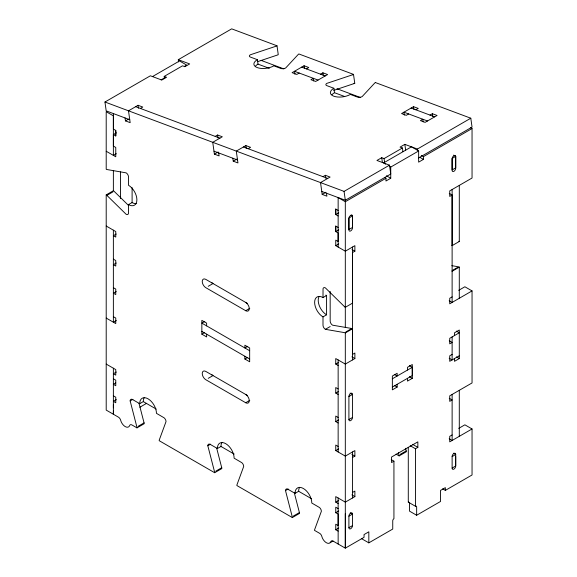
<?xml version="1.0" encoding="UTF-8"?>
<svg xmlns="http://www.w3.org/2000/svg" width="577" height="577" viewBox="0 0 577 577"><rect width="100%" height="100%" fill="white"/><g stroke="black" fill="none" stroke-linecap="round" stroke-linejoin="round"><path stroke-width="0.87" d="M139.007 403.301L144.062 422.883A3.368 1.947 60 0 1 144.163 423.734L136.987 427.874L131.945 424.961A3.383 1.955 60 0 0 129.688 425.501A6.765 3.902 60 0 1 125.18 426.576A6.765 3.902 60 0 1 120.672 420.294A3.383 1.955 60 0 0 118.415 417.149L106.204 410.096L106.204 194.875L113.373 190.735A3.383 1.955 60 0 1 114.058 191.247L128.491 205.412M113.373 411.019L113.373 414.243L113.373 368.22M113.373 407.795L113.373 404.578M116.366 132.847L113.373 134.571L113.373 146.075L115.768 147.46L115.768 156.771L106.204 151.246M113.373 113.575L113.373 129.053L115.768 130.431L115.768 135.956L113.373 134.571M120.55 198.575L120.55 171.888M338.144 227.461L335.749 226.083L335.749 231.608L338.144 232.985L338.144 241.525L335.749 240.147L335.749 245.665L345.313 251.19L354.877 245.665L354.877 251.19L352.489 252.567L352.489 354.415L354.877 353.037L354.877 358.555L345.313 364.08L335.749 358.555L335.749 364.08L338.144 365.457M338.144 210.439L335.749 209.054L335.749 214.579L338.144 215.957M338.144 544.01L338.144 497.987M338.144 247.05L338.144 197.579L345.313 201.719L385.963 178.25L385.963 181.012L390.744 178.25L390.744 167.07L418.642 150.965L418.642 162.144L423.424 159.382L423.424 156.627L472.044 128.556L472.044 178.026L449.728 190.908L449.728 196.432L452.116 195.048L452.123 302.42L449.18 300.718M352.489 359.94L352.489 328.782L345.313 332.929L345.313 548.15L364.044 537.338L364.044 534.576L368.826 531.814L368.826 542.856L392.742 529.051L392.742 520.771A1.688 0.974 -60 0 1 393.932 518.701L393.932 461.174L391.242 459.624M352.489 247.05L352.489 303.156L345.313 307.296L345.313 201.719M352.489 215.957L352.489 227.461L348.897 229.538L348.905 218.034L349.438 216.476L351.35 215.005L351.956 215.019L352.489 215.957L352.489 227.807A2.539 1.464 -60 0 1 350.693 230.908A2.539 1.464 -60 0 1 348.905 229.877L348.905 218.034L352.489 215.957L351.054 215.134M459.306 185.405L459.292 241.489L452.123 245.629L452.13 189.544M455.707 456.421L455.707 466.007A2.539 1.464 -60 0 1 453.911 469.115A2.539 1.464 -60 0 1 452.123 468.077L452.123 456.573A2.539 1.464 -60 0 1 453.911 453.472A2.539 1.464 -60 0 1 455.707 454.503L455.707 466.007L452.123 468.077M116.316 153.691L113.373 155.393L113.373 115.847L106.204 111.707L106.204 169.241A3.383 1.955 60 0 0 106.882 169.523L126.125 172.855A3.383 1.955 60 0 1 128.52 176.995L128.52 185.282A11.836 6.83 60 0 1 136.886 199.779A11.836 6.83 60 0 1 128.52 204.611L128.476 213.367A3.383 1.955 60 0 1 126.125 214.269L106.882 195.387A3.383 1.955 60 0 0 106.204 194.875M345.313 332.929A3.383 1.955 60 0 0 344.628 332.648L325.392 329.316A3.383 1.955 60 0 1 322.997 325.176L322.997 316.888A11.836 6.83 60 0 1 314.631 302.391A11.836 6.83 60 0 1 322.997 297.559L323.041 288.803A3.383 1.955 60 0 1 325.392 287.901L344.628 306.784A3.39 1.955 60 0 0 345.313 307.296M129.746 119.691L106.197 110.892L104.956 102.014L150.388 75.789L161.769 80.044L166.551 77.282L164.2 76.402L164.51 78.623M178.596 61.905L178.286 59.683L231.687 28.85L277.01 45.792L278.258 54.671A3.383 1.572 -8.2 0 1 277.465 55.017L258.07 61.501M152.407 76.611L179.526 60.953L186.703 65.093L184.38 66.434M164.2 76.402L182.527 65.814L184.885 66.694L189.667 63.939L178.286 59.683M161.134 79.857L165.008 77.621M140.384 108.44L142.779 107.055L138.069 105.295L128.505 110.82L130.164 122.656L125.454 120.896L125.043 117.932M125.454 120.896L128.447 119.165M306.373 68.894L308.767 67.516L304.057 65.749L292.099 72.659L296.809 74.419L299.203 73.034M106.882 195.387L112.861 191.932M320.502 74.173L322.896 72.796L327.606 74.556L315.648 81.458L310.938 79.698L313.333 78.313L313.7 80.975M215.199 136.396L217.594 135.018L222.304 136.778L212.74 142.303L214.399 154.138L219.109 155.898L218.697 152.934M214.399 154.138L218.135 151.982M128.52 204.611L132.104 202.534A11.836 6.83 60 0 0 136.684 203.609M248.168 148.722L250.562 147.337L245.852 145.577L236.289 151.102L237.948 162.938L233.238 161.178L232.827 158.221M233.238 161.178L236.974 159.021M116.244 234.038L113.373 235.69L115.768 237.075L115.768 231.55L106.204 226.025M116.244 263.025L113.373 264.684L115.768 266.062L115.768 260.544L113.373 259.16M415.844 109.803L418.231 108.426L413.521 106.666L401.563 113.568L406.273 115.328L408.667 113.943M116.244 291.558L113.373 293.217L115.768 294.595L115.768 289.07L113.373 287.692M322.983 176.677L325.378 175.3L330.087 177.06L320.523 182.584L322.182 194.42L326.892 196.18L326.474 193.223M429.966 115.083L432.361 113.705L437.07 115.465L425.112 122.367L420.402 120.607L422.797 119.23L423.172 121.891M402.926 151.693L402.407 147.993L384.073 158.581L381.722 157.701L376.94 160.456L389.497 165.152L390.744 174.03L345.313 200.262L321.764 191.456M418.642 157.925L472.044 127.091L470.796 118.213L417.395 149.046L404.838 144.351L400.056 147.113L402.407 147.993M322.182 194.42L325.918 192.264M116.316 320.509L113.373 322.204L113.373 230.173M104.956 102.014L344.065 191.384L389.497 165.152M208.225 286.307L213.007 283.552A5.07 2.928 60 0 1 211.687 282.499M338.742 212.855L335.749 214.579L335.749 209.054M455.707 156.367L452.116 158.437L452.116 170.287A2.539 1.464 -60 0 0 453.911 171.319A2.539 1.464 -60 0 0 455.707 168.21L455.707 156.367L455.166 155.429L454.568 155.408L452.656 156.886L452.116 158.437L452.123 169.948L455.707 167.871L455.707 156.367L453.529 155.112M338.742 229.877L335.749 231.608L335.749 226.083M116.366 372.021L113.373 373.745L115.768 375.122L115.768 369.605L106.204 364.08M335.749 245.665L338.742 243.941M204.792 321.425L201.849 323.127L249.668 350.737M115.746 382.933L113.352 384.318L115.768 385.71L115.768 380.185L113.373 378.808M206.631 325.882L206.631 323.127L201.849 320.365L201.849 334.17L204.712 332.511M247.49 303.459L205.83 279.405A5.07 2.928 60 0 0 202.246 281.482A5.07 2.928 60 0 0 205.83 287.692L245.687 310.7L249.783 308.334M116.366 399.63L113.373 401.354L115.768 402.739L115.768 397.214L113.352 395.822M136.987 427.874A3.368 1.947 60 0 0 136.886 427.023L130.15 400.921L132.883 399.342M322.997 297.559L326.582 295.489L326.582 314.818L322.997 316.888M130.15 400.921A3.383 1.955 60 0 1 132.544 399.536L139.713 403.676L143.305 401.606A11.836 6.83 60 0 1 144.315 397.589M139.879 407.225L146.601 403.337M247.757 346.315L244.886 347.974L244.886 345.212L249.668 347.974L249.668 361.779L244.886 359.017L244.886 356.254M208.225 378.346L213.007 375.584A5.07 2.928 60 0 1 211.687 374.531M244.886 359.017L247.757 357.365M138.083 426.338L144.062 422.883M325.392 329.316L330.174 326.553M345.825 331.955L351.804 328.508A3.383 1.955 60 0 1 352.489 328.782M452.18 270.555L457.417 267.533M459.292 298.273L459.292 267.122L452.123 271.262A3.383 1.955 60 0 0 451.95 271.168M247.49 395.497L205.83 371.444A5.07 2.928 60 0 0 202.246 373.514A5.07 2.928 60 0 0 205.83 379.724L245.687 402.732L249.783 400.366M458.715 290.325L464.874 286.769L472.044 290.909L472.044 382.948L449.728 395.829L449.728 401.354L452.123 399.976L449.252 398.318M335.749 364.08L338.62 362.421M452.123 296.895L449.728 298.273L449.728 303.798L472.044 290.909M216.678 448.149L221.734 467.731A3.383 1.955 60 0 1 221.835 468.574L214.658 472.714A3.383 1.955 60 0 0 214.557 471.871L207.821 445.761L210.555 444.182M207.821 445.761A3.383 1.955 60 0 1 210.216 444.384L217.392 448.524L220.977 446.454A11.836 6.83 60 0 1 221.986 442.436M338.144 388.927L335.749 387.549L335.749 393.067L338.62 391.415M215.755 471.178L221.734 467.731M348.905 396.522L352.489 394.452L352.489 417.459A2.539 1.457 -60.3 0 1 350.686 420.575A2.539 1.457 -60.3 0 1 348.912 419.522L348.905 396.522A2.539 1.471 -59.7 0 1 350.686 393.42A2.539 1.471 -59.7 0 1 352.497 394.444L350.095 393.074M392.338 378.808L412.267 367.304L412.267 375.584L392.338 387.088M338.144 417.459L335.749 416.082L335.749 421.599L338.62 419.948M452.123 354.415L449.728 355.8L449.728 361.317L459.292 355.8M397.142 384.318L397.142 387.08L392.36 389.843L392.36 376.031L397.142 373.276L397.142 376.031L394.271 374.379M407.499 370.052L407.499 367.289L412.288 364.527L412.288 378.332L407.499 381.094L407.499 378.332M348.905 419.529L352.489 417.459M454.51 335.547L454.51 332.785L459.292 330.03L459.292 358.555L454.51 361.317L454.51 358.555M338.144 446.454L335.749 445.069L335.749 450.594L338.62 448.935M294.357 492.989L299.405 512.571A3.383 1.955 60 0 1 299.506 513.422L292.33 517.562A3.383 1.955 60 0 0 292.229 516.711L285.5 490.601L288.226 489.029M352.489 457.496L354.877 456.111L354.877 450.594L345.313 456.111L335.749 450.594M285.5 490.609A3.383 1.955 60 0 1 287.887 489.224L295.063 493.364L298.648 491.294A11.836 6.83 60 0 1 299.658 487.276M293.426 516.026L299.405 512.571M400.229 454.359L406.208 450.911L405.537 448.3M396.053 454.121L399.14 455.895L406.309 451.755A3.383 1.955 60 0 0 406.208 450.911M393.932 461.174L391.545 462.559L391.545 457.034L417.849 441.852L417.849 447.37L415.454 448.755L410.225 445.732M458.715 428.379L464.874 424.823L472.044 428.963L472.044 474.986L445.343 490.4L442.653 488.849M352.489 492.469L354.877 491.085L354.877 496.609L345.313 502.134L335.749 496.609L335.749 502.134L338.742 500.403M452.123 434.95L449.728 436.327L449.728 441.852L472.044 428.963M338.144 508.575L335.749 507.197L335.749 512.715L338.742 510.991M348.905 516.17L352.489 514.1A2.539 1.464 -60 0 0 350.701 513.061A2.539 1.464 -60 0 0 348.905 516.17L348.905 527.674A2.539 1.464 -60 0 0 350.693 528.705A2.539 1.464 -60 0 0 352.489 525.604L352.489 514.1L350.282 512.823M452.123 456.573L455.707 454.503L453.407 453.176M335.749 512.715L338.165 514.107L338.165 525.611L335.749 524.219L335.749 529.744L338.742 528.02M348.905 527.674L352.489 525.604M330.174 542.705L333.037 541.046M409.396 502.365A1.688 0.974 -60 0 1 409.475 502.827L409.475 511.107L416.652 515.247L440.561 501.442L440.561 490.4L445.343 487.637L445.343 490.4M352.727 74.736L326.849 83.369A3.383 1.587 -8 0 0 326.813 85.627L333.881 88.267L334.501 92.709A11.836 5.539 -8 0 0 331.999 94.7M333.758 90.358L353.975 83.615M451.82 265.665L458.607 266.841A3.383 1.955 60 0 1 459.292 267.122M351.804 328.508L332.561 325.176A3.383 1.955 60 0 1 330.174 321.028L330.174 291.421M354.754 83.254L353.506 74.383L298.872 53.964A3.383 1.58 -8 0 0 298.295 54.397L285.68 67.978A3.383 1.587 -8 0 1 280.934 68.483L273.866 65.843A11.836 5.539 -8 0 1 257.255 67.596A11.836 5.539 -8 0 1 257.385 59.683L250.324 57.044A3.383 1.587 -8 0 1 250.353 54.779L276.232 46.153A3.383 1.572 -8.2 0 0 276.996 45.785M375.367 82.547L470.796 118.213M301.663 67.134L325.212 75.933M411.134 108.043L434.676 116.842M318.042 80.073L294.494 71.274L294.905 74.231M427.507 120.99L403.958 112.183L404.376 115.148M261.121 60.39L283.877 68.894M336.99 88.743L360.272 97.448M255.51 66.117A11.836 5.539 -8 0 1 258.013 64.119L269.308 68.346M334.501 92.709L344.707 96.525M135.674 106.68L219.909 138.155M243.458 146.962L327.693 178.444M213.98 151.174L237.529 159.98M470.608 127.726L472.044 128.556M418.642 150.965L411.466 146.825L383.575 162.93L385.724 164.171M421.275 155.379L423.424 156.627M419.84 157.312L423.424 159.382M449.252 193.396L452.116 195.048M389.309 166.241L390.744 167.07M386.439 175.769L390.744 178.25M384.527 177.42L385.963 178.25M352.013 249.531L354.877 251.19M456.349 331.09L459.292 332.792L449.728 338.31L449.728 343.834L452.123 342.45L449.252 340.798M456.421 356.903L459.292 358.555M449.18 358.238L452.123 359.94L452.123 336.932M409.324 365.602L412.267 367.304M409.418 376.68L412.288 378.332M351.891 356.831L354.877 358.555M394.271 385.422L397.142 387.08M449.18 438.772L452.123 440.467L452.123 394.452M335.749 393.067L338.144 394.452M412.613 444.355L417.849 447.37M201.849 331.407L249.668 359.017M201.849 334.17L206.631 336.932L206.631 334.17M335.749 421.599L338.144 422.984M113.373 316.686L115.768 318.064L115.768 323.589L106.204 318.064M351.891 454.387L354.877 456.111M408.285 447.305L408.285 502.134L415.454 506.274A1.688 0.974 -60 0 1 416.652 506.967L416.652 515.247M351.891 494.886L354.877 496.609M335.749 502.134L338.144 503.512M143.305 401.606L156.237 409.079M220.977 446.454L234.226 454.099M298.648 491.294L311.58 498.766M361.656 538.716L368.826 542.856M335.749 529.744L338.144 531.121M214.658 472.714L159.187 440.691A3.383 1.955 60 0 1 159.281 439.955L166.017 421.628A3.383 1.955 60 0 0 164.063 417.784L156.454 413.341A11.836 6.83 60 0 0 148.087 398.844A11.836 6.83 60 0 0 139.713 403.676M292.33 517.562L236.858 485.531A3.383 1.955 60 0 1 236.959 484.803L243.689 466.468A3.383 1.955 60 0 0 241.734 462.624L234.125 458.188A11.836 6.83 60 0 0 225.758 443.691A11.836 6.83 60 0 0 217.392 448.524M398.361 452.44L399.039 455.051A3.383 1.955 60 0 1 399.14 455.895M432.361 113.705L432.736 116.366M413.521 106.666L413.897 109.327M417.395 149.046L417.604 150.525M404.838 144.351L405.667 150.272M384.073 158.581L384.592 162.274M381.722 157.701L382.349 162.137M344.065 191.384L345.313 200.262M322.896 72.796L323.271 75.457M325.378 175.3L325.789 178.257M304.057 65.749L304.432 68.418M257.385 59.683L258.006 64.119M245.852 145.577L246.264 148.534M217.594 135.018L218.005 137.975M138.069 105.295L138.48 108.252M459.292 390.312L459.292 436.327M415.454 448.755L415.454 506.274M352.489 451.971L352.489 497.987M345.313 513.638L345.313 548.15L333.095 541.096A3.383 1.955 60 0 0 330.845 541.637A6.765 3.902 60 0 1 326.337 542.712A6.765 3.902 60 0 1 321.829 536.43A3.383 1.955 60 0 0 319.571 533.285L314.53 530.378A3.383 1.955 60 0 1 314.631 529.643L321.36 511.316A3.383 1.955 60 0 0 319.406 507.471L311.796 503.029A11.836 6.83 60 0 0 303.43 488.531A11.836 6.83 60 0 0 295.063 493.364M345.313 306.762L345.313 327.404M338.144 359.94L338.144 451.971M132.104 187.684L132.104 202.743M115.768 130.431L115.768 135.956M113.373 170.417L113.373 190.872M353.542 74.39A3.383 1.608 -7.6 0 1 352.749 74.758M354.79 83.268A3.383 1.608 -7.6 0 1 353.997 83.636M333.874 88.267A11.836 5.546 -8 0 0 333.758 96.186A11.836 5.546 -8 0 0 350.369 94.433L357.43 97.073A3.383 1.587 -8 0 0 362.176 96.568L374.783 82.98A3.383 1.594 -7.7 0 1 375.353 82.547M245.687 302.413A5.07 2.928 60 0 1 249.271 308.63A5.07 2.928 60 0 1 245.687 310.7M245.687 394.452A5.07 2.928 60 0 1 249.271 400.662A5.07 2.928 60 0 1 245.687 402.732M352.489 303.156A3.39 1.955 60 0 1 352.316 303.048M326.582 314.818A11.836 6.83 60 0 1 319.153 296.427M325.832 295.099A11.836 6.83 60 0 1 326.582 295.489M408.285 502.134A1.688 0.974 -60 0 1 408.725 501.976M459.292 241.489A3.404 1.962 60 0 1 458.946 241.265M452.123 245.629A3.404 1.962 60 0 1 451.95 245.528"/></g></svg>
